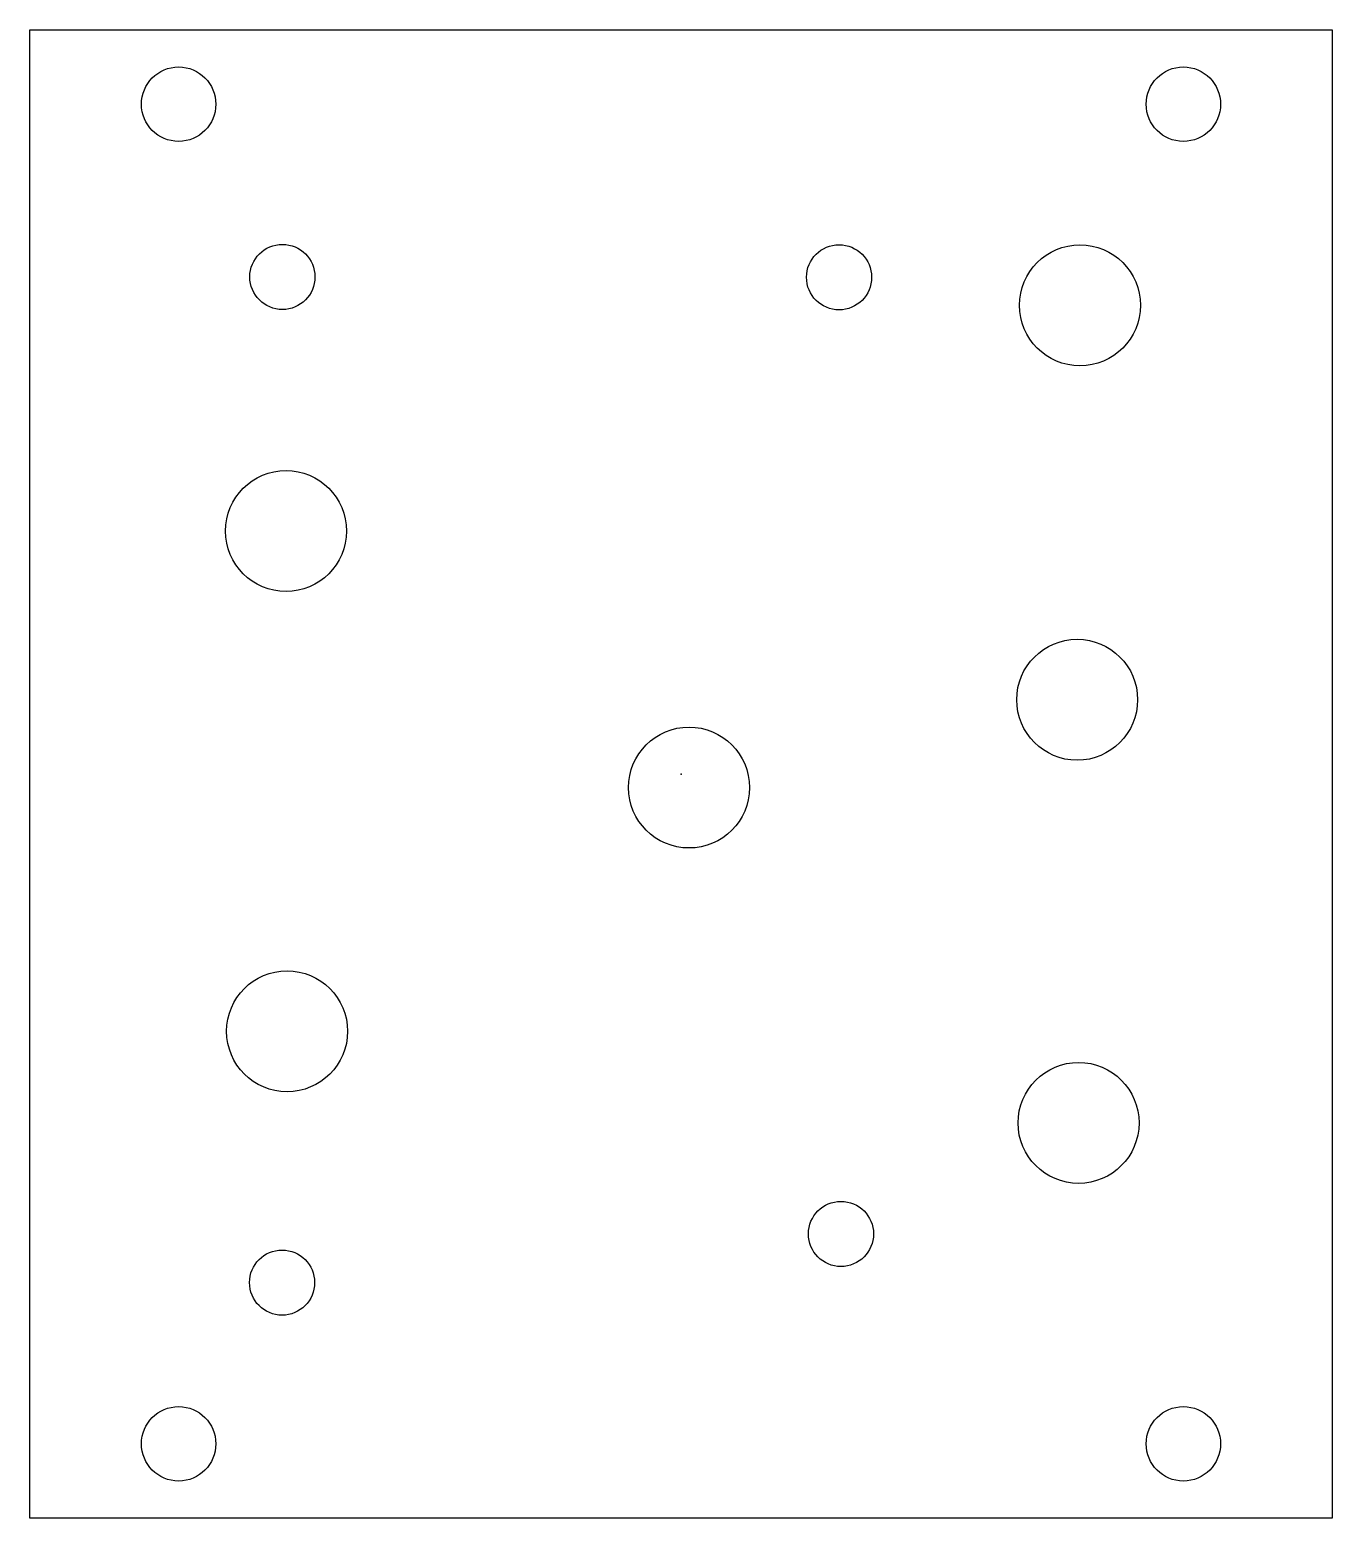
# Model space of a CAD drawing. Header units: millimetres. Extents: x -35 to 35, y -40 to 40.
import ezdxf

# ---------------------------------------------------------------- set-up
doc = ezdxf.new("R2010")
doc.units = ezdxf.units.MM
doc.layers.get('0').update_dxf_attribs({"linetype": 'CONTINUOUS'})

msp = doc.modelspace()

# ---------------------------------------------------------------- linework, layer by layer
msp.add_lwpolyline([(-35, 40), (35, 40), (35, -40), (-35, -40)], close=True)
for centre, radius in [((-27, 36), 2), ((27, 36), 2), ((-21.423, 26.715), 1.75), ((8.495, 26.695), 1.75), ((21.442, 25.19), 3.25), ((-21.229, 13.06), 3.25), ((21.292, 3.99), 3.25), ((0.432, -0.727), 3.25), ((-21.169, -13.827), 3.25), ((21.367, -18.751), 3.25), ((8.598, -24.721), 1.75), ((-21.44, -27.337), 1.75), ((-27, -36), 2), ((27, -36), 2)]:
    msp.add_circle(centre, radius)
msp.add_point((0, 0))

doc.saveas('drawing.dxf')
